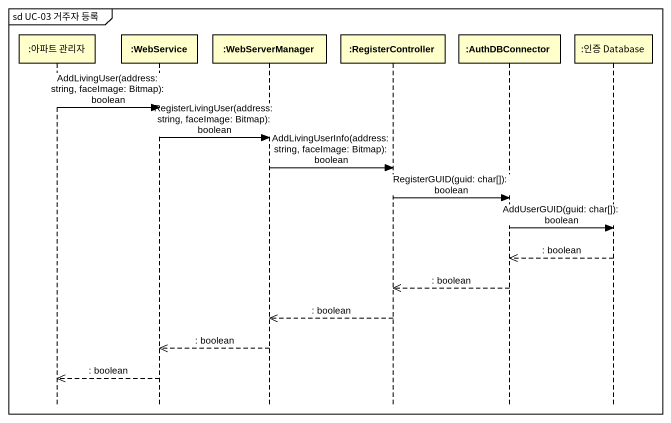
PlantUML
@startuml
mainframe sd UC-03 거주자 등록
hide footbox
participant ":아파트 관리자" as 아파트_관리자
participant ":WebService" as WebService
participant ":WebServerManager" as WebServerManager
participant ":RegisterController" as RegisterController
participant ":AuthDBConnector" as AuthDBConnector
participant ":인증 Database" as 인증_Database

아파트_관리자 -> WebService : AddLivingUser(address: string, faceImage: Bitmap): boolean
WebService -> WebServerManager : RegisterLivingUser(address: string, faceImage: Bitmap): boolean
WebServerManager -> RegisterController : AddLivingUserInfo(address: string, faceImage: Bitmap): boolean
RegisterController -> AuthDBConnector : RegisterGUID(guid: char[]): boolean
AuthDBConnector -> 인증_Database : AddUserGUID(guid: char[]): boolean
인증_Database -->> AuthDBConnector : : boolean
AuthDBConnector -->> RegisterController : : boolean
RegisterController -->> WebServerManager : : boolean
WebServerManager -->> WebService : : boolean
WebService -->> 아파트_관리자 : : boolean
@enduml
